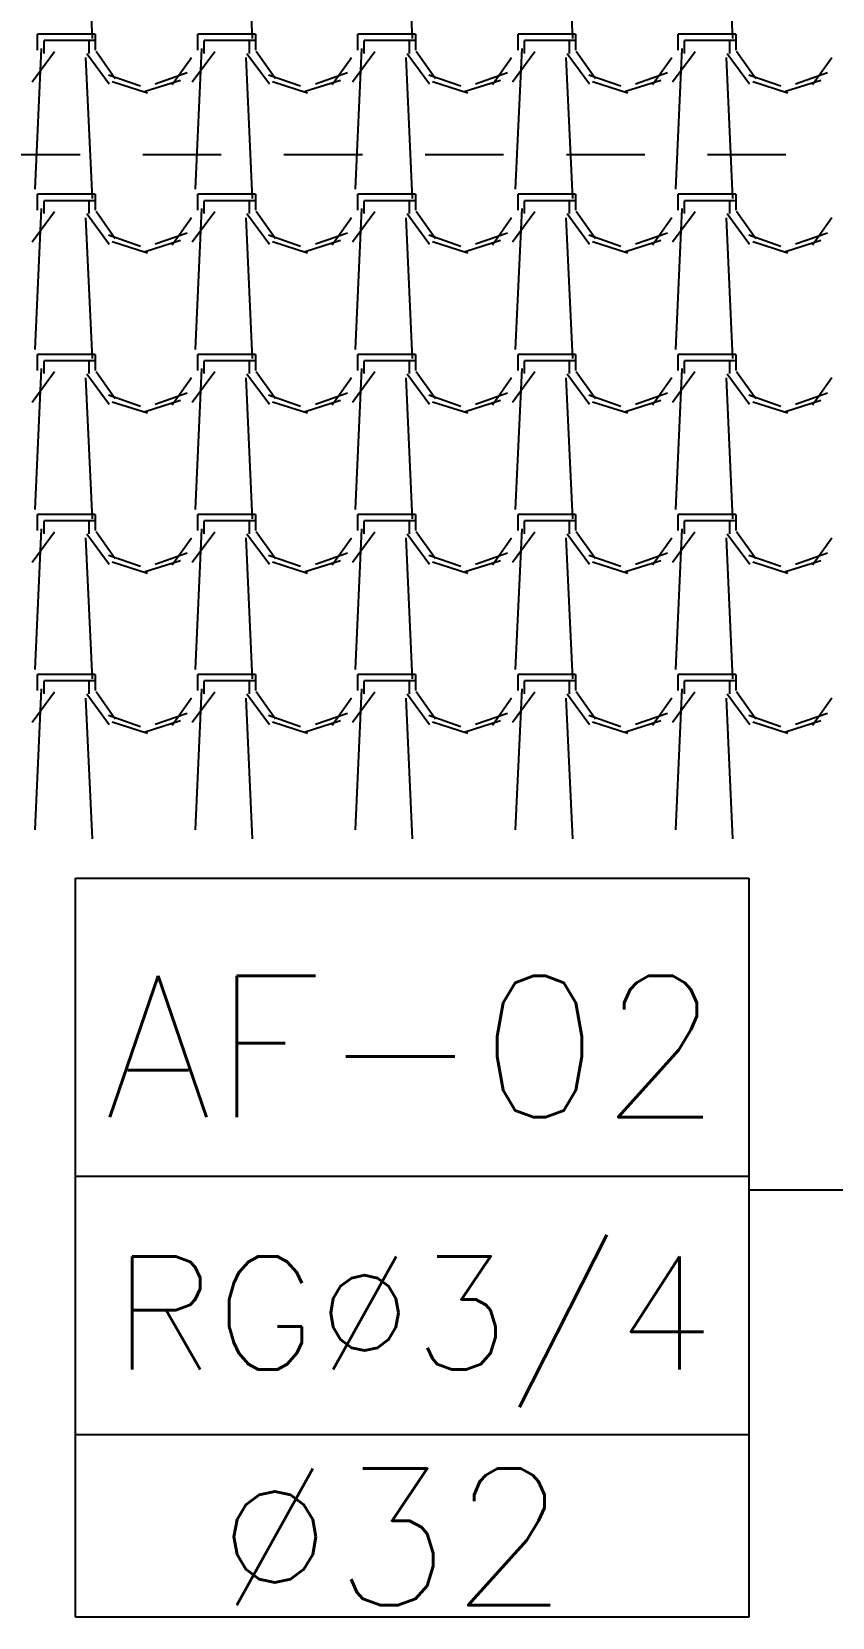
# Model space of a CAD drawing. Header units: millimetres. Extents: x 3923 to 4007, y 744 to 863.
# Drawn here: x 3934.168 to 3935.444, y 851.124 to 853.651 of the extents above; entities that cross this region are included whole.
import ezdxf
from ezdxf.enums import TextEntityAlignment as Align

# ---------------------------------------------------------------- set-up
doc = ezdxf.new("R2010")
doc.units = ezdxf.units.MM
doc.linetypes.add('HIDDEN2', pattern=[0.1875, 0.125, -0.0625])
for name, color, linetype in [('-HIDRO', 8, 'Continuous'), ('Prumadas_L', 1, 'Continuous'), ('Prumadas_Q', 3, 'Continuous'), ('Prumadas_T', 2, 'Continuous')]:
    doc.layers.add(name, color=color, linetype=linetype)
doc.styles.add('ROMANS', font='romans__.ttf', dxfattribs={"height": 0.1})

msp = doc.modelspace()

# ---------------------------------------------------------------- linework, layer by layer
at = {"layer": '-HIDRO', "linetype": 'Continuous'}
for p, q in [((3934.2539, 853.865), (3934.2641, 853.6404)), ((3934.509, 853.865), (3934.5193, 853.6404)), ((3934.7642, 853.865), (3934.7744, 853.6404)), ((3935.0193, 853.865), (3935.0296, 853.6404)), ((3935.2745, 853.865), (3935.2847, 853.6404)), ((3934.2592, 853.6472), (3934.1775, 853.6472)), ((3934.1775, 853.6217), (3934.1775, 853.6472)), ((3934.2694, 853.6472), (3934.2592, 853.6472)), ((3934.2694, 853.6472), (3934.2694, 853.6217)), ((3934.5143, 853.6472), (3934.4327, 853.6472)), ((3934.4327, 853.6217), (3934.4327, 853.6472)), ((3934.5245, 853.6472), (3934.5143, 853.6472)), ((3934.5245, 853.6472), (3934.5245, 853.6217)), ((3934.7695, 853.6472), (3934.6878, 853.6472)), ((3934.6878, 853.6217), (3934.6878, 853.6472)), ((3934.7797, 853.6472), (3934.7695, 853.6472)), ((3934.7797, 853.6472), (3934.7797, 853.6217)), ((3935.0246, 853.6472), (3934.943, 853.6472)), ((3934.943, 853.6217), (3934.943, 853.6472)), ((3935.0348, 853.6472), (3935.0246, 853.6472)), ((3935.0348, 853.6472), (3935.0348, 853.6217)), ((3935.2798, 853.6472), (3935.1981, 853.6472)), ((3935.1981, 853.6217), (3935.1981, 853.6472)), ((3935.29, 853.6472), (3935.2798, 853.6472)), ((3935.29, 853.6472), (3935.29, 853.6217)), ((3934.1687, 853.5713), (3934.2045, 853.6197)), ((3934.1833, 853.6245), (3934.1731, 853.4)), ((3934.2592, 853.637), (3934.1877, 853.637)), ((3934.1877, 853.6166), (3934.1877, 853.637)), ((3934.2592, 853.637), (3934.2592, 853.6166)), ((3934.2694, 853.637), (3934.2592, 853.637)), ((3934.2705, 853.6202), (3934.3011, 853.5768)), ((3934.4239, 853.5713), (3934.4596, 853.6197)), ((3934.4385, 853.6245), (3934.4283, 853.4)), ((3934.5143, 853.637), (3934.4429, 853.637)), ((3934.4429, 853.6166), (3934.4429, 853.637)), ((3934.5143, 853.637), (3934.5143, 853.6166)), ((3934.5245, 853.637), (3934.5143, 853.637)), ((3934.5256, 853.6202), (3934.5563, 853.5768)), ((3934.679, 853.5713), (3934.7148, 853.6197)), ((3934.6936, 853.6245), (3934.6834, 853.4)), ((3934.7695, 853.637), (3934.698, 853.637)), ((3934.698, 853.6166), (3934.698, 853.637)), ((3934.7695, 853.637), (3934.7695, 853.6166)), ((3934.7797, 853.637), (3934.7695, 853.637)), ((3934.7808, 853.6202), (3934.8114, 853.5768)), ((3934.9342, 853.5713), (3934.9699, 853.6197)), ((3934.9488, 853.6245), (3934.9386, 853.4)), ((3935.0246, 853.637), (3934.9532, 853.637)), ((3934.9532, 853.6166), (3934.9532, 853.637)), ((3935.0246, 853.637), (3935.0246, 853.6166)), ((3935.0348, 853.637), (3935.0246, 853.637)), ((3935.0359, 853.6202), (3935.0666, 853.5768)), ((3935.1893, 853.5713), (3935.2251, 853.6197)), ((3935.2039, 853.6245), (3935.1937, 853.4)), ((3935.2798, 853.637), (3935.2083, 853.637)), ((3935.2083, 853.6166), (3935.2083, 853.637)), ((3935.2798, 853.637), (3935.2798, 853.6166)), ((3935.29, 853.637), (3935.2798, 853.637)), ((3935.2911, 853.6202), (3935.3217, 853.5768)), ((3934.2539, 853.6098), (3934.2641, 853.3853)), ((3934.2558, 853.6163), (3934.2916, 853.5679)), ((3934.3918, 853.5668), (3934.4225, 853.6102)), ((3934.509, 853.6098), (3934.5193, 853.3853)), ((3934.511, 853.6163), (3934.5467, 853.5679)), ((3934.647, 853.5668), (3934.6776, 853.6102)), ((3934.7642, 853.6098), (3934.7744, 853.3853)), ((3934.7661, 853.6163), (3934.8018, 853.5679)), ((3934.9021, 853.5668), (3934.9328, 853.6102)), ((3935.0193, 853.6098), (3935.0296, 853.3853)), ((3935.0213, 853.6163), (3935.057, 853.5679)), ((3935.1573, 853.5668), (3935.1879, 853.6102)), ((3935.2745, 853.6098), (3935.2847, 853.3853)), ((3935.2764, 853.6163), (3935.3121, 853.5679)), ((3935.4125, 853.5668), (3935.4431, 853.6102)), ((3934.2903, 853.5825), (3934.3414, 853.5647)), ((3934.2963, 853.5718), (3934.3525, 853.5539)), ((3934.3487, 853.5562), (3934.4049, 853.574)), ((3934.3648, 853.5681), (3934.4158, 853.5859)), ((3934.5455, 853.5825), (3934.5965, 853.5647)), ((3934.5515, 853.5718), (3934.6076, 853.5539)), ((3934.6039, 853.5562), (3934.66, 853.574)), ((3934.62, 853.5681), (3934.671, 853.5859)), ((3934.8006, 853.5825), (3934.8517, 853.5647)), ((3934.8066, 853.5718), (3934.8628, 853.5539)), ((3934.859, 853.5562), (3934.9152, 853.574)), ((3934.8751, 853.5681), (3934.9261, 853.5859)), ((3935.0558, 853.5825), (3935.1068, 853.5647)), ((3935.0618, 853.5718), (3935.1179, 853.5539)), ((3935.1142, 853.5562), (3935.1703, 853.574)), ((3935.1303, 853.5681), (3935.1813, 853.5859)), ((3935.3109, 853.5825), (3935.362, 853.5647)), ((3935.3169, 853.5718), (3935.3731, 853.5539)), ((3935.3693, 853.5562), (3935.4255, 853.574)), ((3935.3854, 853.5681), (3935.4364, 853.5859)), ((3934.2592, 853.392), (3934.1775, 853.392)), ((3934.1775, 853.3665), (3934.1775, 853.392)), ((3934.2694, 853.392), (3934.2592, 853.392)), ((3934.2694, 853.392), (3934.2694, 853.3665)), ((3934.5143, 853.392), (3934.4327, 853.392)), ((3934.4327, 853.3665), (3934.4327, 853.392)), ((3934.5245, 853.392), (3934.5143, 853.392)), ((3934.5245, 853.392), (3934.5245, 853.3665)), ((3934.7695, 853.392), (3934.6878, 853.392)), ((3934.6878, 853.3665), (3934.6878, 853.392)), ((3934.7797, 853.392), (3934.7695, 853.392)), ((3934.7797, 853.392), (3934.7797, 853.3665)), ((3935.0246, 853.392), (3934.943, 853.392)), ((3934.943, 853.3665), (3934.943, 853.392)), ((3935.0348, 853.392), (3935.0246, 853.392)), ((3935.0348, 853.392), (3935.0348, 853.3665)), ((3935.2798, 853.392), (3935.1981, 853.392)), ((3935.1981, 853.3665), (3935.1981, 853.392)), ((3935.29, 853.392), (3935.2798, 853.392)), ((3935.29, 853.392), (3935.29, 853.3665)), ((3934.1687, 853.3161), (3934.2045, 853.3646)), ((3934.1833, 853.3694), (3934.1731, 853.1449)), ((3934.2592, 853.3818), (3934.1877, 853.3818)), ((3934.1877, 853.3614), (3934.1877, 853.3818)), ((3934.2592, 853.3818), (3934.2592, 853.3614)), ((3934.2694, 853.3818), (3934.2592, 853.3818)), ((3934.2705, 853.365), (3934.3011, 853.3217)), ((3934.4239, 853.3161), (3934.4596, 853.3646)), ((3934.4385, 853.3694), (3934.4283, 853.1449)), ((3934.5143, 853.3818), (3934.4429, 853.3818)), ((3934.4429, 853.3614), (3934.4429, 853.3818)), ((3934.5143, 853.3818), (3934.5143, 853.3614)), ((3934.5245, 853.3818), (3934.5143, 853.3818)), ((3934.5256, 853.365), (3934.5563, 853.3217)), ((3934.679, 853.3161), (3934.7148, 853.3646)), ((3934.6936, 853.3694), (3934.6834, 853.1448)), ((3934.7695, 853.3818), (3934.698, 853.3818)), ((3934.698, 853.3614), (3934.698, 853.3818)), ((3934.7695, 853.3818), (3934.7695, 853.3614)), ((3934.7797, 853.3818), (3934.7695, 853.3818)), ((3934.7808, 853.365), (3934.8114, 853.3217)), ((3934.9342, 853.3161), (3934.9699, 853.3646)), ((3934.9488, 853.3694), (3934.9386, 853.1448)), ((3935.0246, 853.3818), (3934.9532, 853.3818)), ((3934.9532, 853.3614), (3934.9532, 853.3818)), ((3935.0246, 853.3818), (3935.0246, 853.3614)), ((3935.0348, 853.3818), (3935.0246, 853.3818)), ((3935.0359, 853.365), (3935.0666, 853.3217)), ((3935.1893, 853.3161), (3935.2251, 853.3646)), ((3935.2039, 853.3694), (3935.1937, 853.1448)), ((3935.2798, 853.3818), (3935.2083, 853.3818)), ((3935.2083, 853.3614), (3935.2083, 853.3818)), ((3935.2798, 853.3818), (3935.2798, 853.3614)), ((3935.29, 853.3818), (3935.2798, 853.3818)), ((3935.2911, 853.365), (3935.3217, 853.3217)), ((3934.2539, 853.3547), (3934.2641, 853.1301)), ((3934.2558, 853.3612), (3934.2916, 853.3127)), ((3934.3918, 853.3117), (3934.4225, 853.355)), ((3934.509, 853.3547), (3934.5193, 853.1301)), ((3934.511, 853.3612), (3934.5467, 853.3127)), ((3934.647, 853.3117), (3934.6776, 853.355)), ((3934.7642, 853.3547), (3934.7744, 853.1301)), ((3934.7661, 853.3612), (3934.8019, 853.3127)), ((3934.9022, 853.3117), (3934.9328, 853.355)), ((3935.0193, 853.3547), (3935.0296, 853.1301)), ((3935.0213, 853.3612), (3935.057, 853.3127)), ((3935.1573, 853.3117), (3935.1879, 853.355)), ((3935.2745, 853.3547), (3935.2847, 853.1301)), ((3935.2764, 853.3612), (3935.3121, 853.3127)), ((3935.4125, 853.3117), (3935.4431, 853.355)), ((3934.2903, 853.3274), (3934.3414, 853.3095)), ((3934.2963, 853.3166), (3934.3525, 853.2988)), ((3934.3487, 853.301), (3934.4049, 853.3189)), ((3934.3648, 853.3129), (3934.4158, 853.3308)), ((3934.5455, 853.3274), (3934.5965, 853.3095)), ((3934.5515, 853.3166), (3934.6076, 853.2988)), ((3934.6039, 853.301), (3934.66, 853.3189)), ((3934.62, 853.3129), (3934.671, 853.3308)), ((3934.8006, 853.3274), (3934.8517, 853.3095)), ((3934.8066, 853.3166), (3934.8628, 853.2988)), ((3934.859, 853.301), (3934.9152, 853.3189)), ((3934.8751, 853.3129), (3934.9261, 853.3308)), ((3935.0558, 853.3274), (3935.1068, 853.3095)), ((3935.0618, 853.3166), (3935.1179, 853.2988)), ((3935.1142, 853.301), (3935.1703, 853.3189)), ((3935.1303, 853.3129), (3935.1813, 853.3308)), ((3935.3109, 853.3274), (3935.362, 853.3095)), ((3935.3169, 853.3166), (3935.3731, 853.2988)), ((3935.3693, 853.301), (3935.4255, 853.3189)), ((3935.3854, 853.3129), (3935.4364, 853.3308)), ((3934.2592, 853.1369), (3934.1775, 853.1369)), ((3934.1775, 853.1114), (3934.1775, 853.1369)), ((3934.2694, 853.1369), (3934.2592, 853.1369)), ((3934.2694, 853.1369), (3934.2694, 853.1114)), ((3934.5143, 853.1369), (3934.4327, 853.1369)), ((3934.4327, 853.1114), (3934.4327, 853.1369)), ((3934.5245, 853.1369), (3934.5143, 853.1369)), ((3934.5245, 853.1369), (3934.5245, 853.1114)), ((3934.7695, 853.1369), (3934.6878, 853.1369)), ((3934.6878, 853.1114), (3934.6878, 853.1369)), ((3934.7797, 853.1369), (3934.7695, 853.1369)), ((3934.7797, 853.1369), (3934.7797, 853.1114)), ((3935.0246, 853.1369), (3934.943, 853.1369)), ((3934.943, 853.1114), (3934.943, 853.1369)), ((3935.0348, 853.1369), (3935.0246, 853.1369)), ((3935.0348, 853.1369), (3935.0348, 853.1114)), ((3935.2798, 853.1369), (3935.1981, 853.1369)), ((3935.1981, 853.1114), (3935.1981, 853.1369)), ((3935.29, 853.1369), (3935.2798, 853.1369)), ((3935.29, 853.1369), (3935.29, 853.1114)), ((3934.1833, 853.1142), (3934.1731, 852.8897)), ((3934.2592, 853.1267), (3934.1877, 853.1267)), ((3934.1877, 853.1063), (3934.1877, 853.1267)), ((3934.2592, 853.1267), (3934.2592, 853.1063)), ((3934.2694, 853.1267), (3934.2592, 853.1267)), ((3934.4385, 853.1142), (3934.4283, 852.8897)), ((3934.5143, 853.1267), (3934.4429, 853.1267)), ((3934.4429, 853.1063), (3934.4429, 853.1267)), ((3934.5143, 853.1267), (3934.5143, 853.1063)), ((3934.5245, 853.1267), (3934.5143, 853.1267)), ((3934.6936, 853.1142), (3934.6834, 852.8897)), ((3934.7695, 853.1267), (3934.698, 853.1267)), ((3934.698, 853.1063), (3934.698, 853.1267)), ((3934.7695, 853.1267), (3934.7695, 853.1063)), ((3934.7797, 853.1267), (3934.7695, 853.1267)), ((3934.9488, 853.1142), (3934.9386, 852.8897)), ((3935.0246, 853.1267), (3934.9532, 853.1267)), ((3934.9532, 853.1063), (3934.9532, 853.1267)), ((3935.0246, 853.1267), (3935.0246, 853.1063)), ((3935.0348, 853.1267), (3935.0246, 853.1267)), ((3935.2039, 853.1142), (3935.1937, 852.8897)), ((3935.2798, 853.1267), (3935.2083, 853.1267)), ((3935.2083, 853.1063), (3935.2083, 853.1267)), ((3935.2798, 853.1267), (3935.2798, 853.1063)), ((3935.29, 853.1267), (3935.2798, 853.1267)), ((3934.1687, 853.061), (3934.2045, 853.1094)), ((3934.2539, 853.0995), (3934.2641, 852.875)), ((3934.2558, 853.106), (3934.2916, 853.0576)), ((3934.2705, 853.1099), (3934.3011, 853.0665)), ((3934.3918, 853.0565), (3934.4225, 853.0999)), ((3934.4239, 853.061), (3934.4596, 853.1094)), ((3934.509, 853.0995), (3934.5193, 852.875)), ((3934.511, 853.106), (3934.5467, 853.0576)), ((3934.5256, 853.1099), (3934.5563, 853.0665)), ((3934.647, 853.0565), (3934.6776, 853.0999)), ((3934.679, 853.061), (3934.7148, 853.1094)), ((3934.7642, 853.0995), (3934.7744, 852.875)), ((3934.7661, 853.106), (3934.8019, 853.0576)), ((3934.7808, 853.1099), (3934.8114, 853.0665)), ((3934.9022, 853.0565), (3934.9328, 853.0999)), ((3934.9342, 853.061), (3934.9699, 853.1094)), ((3935.0193, 853.0995), (3935.0296, 852.875)), ((3935.0213, 853.106), (3935.057, 853.0576)), ((3935.0359, 853.1099), (3935.0666, 853.0665)), ((3935.1573, 853.0565), (3935.1879, 853.0999)), ((3935.1893, 853.061), (3935.225, 853.1094)), ((3935.2745, 853.0995), (3935.2847, 852.875)), ((3935.2764, 853.106), (3935.3121, 853.0576)), ((3935.2911, 853.1099), (3935.3217, 853.0665)), ((3935.4125, 853.0565), (3935.4431, 853.0999)), ((3934.2903, 853.0722), (3934.3414, 853.0544)), ((3934.2963, 853.0615), (3934.3525, 853.0436)), ((3934.3487, 853.0459), (3934.4049, 853.0637)), ((3934.3648, 853.0578), (3934.4158, 853.0756)), ((3934.5455, 853.0722), (3934.5965, 853.0544)), ((3934.5515, 853.0615), (3934.6076, 853.0436)), ((3934.6039, 853.0459), (3934.66, 853.0637)), ((3934.62, 853.0578), (3934.671, 853.0756)), ((3934.8006, 853.0722), (3934.8517, 853.0544)), ((3934.8066, 853.0615), (3934.8628, 853.0436)), ((3934.859, 853.0459), (3934.9152, 853.0637)), ((3934.8751, 853.0578), (3934.9261, 853.0756)), ((3935.0558, 853.0722), (3935.1068, 853.0544)), ((3935.0618, 853.0615), (3935.1179, 853.0436)), ((3935.1142, 853.0459), (3935.1703, 853.0637)), ((3935.1303, 853.0578), (3935.1813, 853.0756)), ((3935.3109, 853.0722), (3935.362, 853.0544)), ((3935.3169, 853.0615), (3935.3731, 853.0436)), ((3935.3693, 853.0459), (3935.4255, 853.0637)), ((3935.3854, 853.0578), (3935.4364, 853.0756)), ((3934.1833, 852.8591), (3934.1731, 852.6346)), ((3934.2592, 852.8817), (3934.1775, 852.8817)), ((3934.1775, 852.8562), (3934.1775, 852.8817)), ((3934.2592, 852.8715), (3934.1877, 852.8715)), ((3934.1877, 852.8511), (3934.1877, 852.8715)), ((3934.2694, 852.8817), (3934.2592, 852.8817)), ((3934.2592, 852.8715), (3934.2592, 852.8511)), ((3934.2694, 852.8715), (3934.2592, 852.8715)), ((3934.2694, 852.8817), (3934.2694, 852.8562)), ((3934.4385, 852.8591), (3934.4283, 852.6346)), ((3934.5143, 852.8817), (3934.4327, 852.8817)), ((3934.4327, 852.8562), (3934.4327, 852.8817)), ((3934.5143, 852.8715), (3934.4429, 852.8715)), ((3934.4429, 852.8511), (3934.4429, 852.8715)), ((3934.5245, 852.8817), (3934.5143, 852.8817)), ((3934.5143, 852.8715), (3934.5143, 852.8511)), ((3934.5245, 852.8715), (3934.5143, 852.8715)), ((3934.5245, 852.8817), (3934.5245, 852.8562)), ((3934.6936, 852.8591), (3934.6834, 852.6345)), ((3934.7695, 852.8817), (3934.6878, 852.8817)), ((3934.6878, 852.8562), (3934.6878, 852.8817)), ((3934.7695, 852.8715), (3934.698, 852.8715)), ((3934.698, 852.8511), (3934.698, 852.8715)), ((3934.7797, 852.8817), (3934.7695, 852.8817)), ((3934.7695, 852.8715), (3934.7695, 852.8511)), ((3934.7797, 852.8715), (3934.7695, 852.8715)), ((3934.7797, 852.8817), (3934.7797, 852.8562)), ((3934.9488, 852.8591), (3934.9386, 852.6345)), ((3935.0246, 852.8817), (3934.943, 852.8817)), ((3934.943, 852.8562), (3934.943, 852.8817)), ((3935.0246, 852.8715), (3934.9532, 852.8715)), ((3934.9532, 852.8511), (3934.9532, 852.8715)), ((3935.0348, 852.8817), (3935.0246, 852.8817)), ((3935.0246, 852.8715), (3935.0246, 852.8511)), ((3935.0348, 852.8715), (3935.0246, 852.8715)), ((3935.0348, 852.8817), (3935.0348, 852.8562)), ((3935.2039, 852.8591), (3935.1937, 852.6345)), ((3935.2798, 852.8817), (3935.1981, 852.8817)), ((3935.1981, 852.8562), (3935.1981, 852.8817)), ((3935.2798, 852.8715), (3935.2083, 852.8715)), ((3935.2083, 852.8511), (3935.2083, 852.8715)), ((3935.29, 852.8817), (3935.2798, 852.8817)), ((3935.2798, 852.8715), (3935.2798, 852.8511)), ((3935.29, 852.8715), (3935.2798, 852.8715)), ((3935.29, 852.8817), (3935.29, 852.8562)), ((3934.1687, 852.8058), (3934.2045, 852.8543)), ((3934.2539, 852.8444), (3934.2641, 852.6198)), ((3934.2558, 852.8509), (3934.2916, 852.8024)), ((3934.2705, 852.8547), (3934.3011, 852.8114)), ((3934.3918, 852.8014), (3934.4225, 852.8447)), ((3934.4239, 852.8058), (3934.4596, 852.8543)), ((3934.509, 852.8444), (3934.5193, 852.6198)), ((3934.511, 852.8509), (3934.5467, 852.8024)), ((3934.5256, 852.8547), (3934.5563, 852.8114)), ((3934.647, 852.8014), (3934.6776, 852.8447)), ((3934.679, 852.8058), (3934.7148, 852.8543)), ((3934.7642, 852.8444), (3934.7744, 852.6198)), ((3934.7661, 852.8509), (3934.8019, 852.8024)), ((3934.7808, 852.8547), (3934.8114, 852.8114)), ((3934.9022, 852.8014), (3934.9328, 852.8447)), ((3934.9342, 852.8058), (3934.9699, 852.8543)), ((3935.0193, 852.8444), (3935.0296, 852.6198)), ((3935.0213, 852.8509), (3935.057, 852.8024)), ((3935.0359, 852.8547), (3935.0666, 852.8114)), ((3935.1573, 852.8014), (3935.1879, 852.8447)), ((3935.1893, 852.8058), (3935.225, 852.8543)), ((3935.2745, 852.8444), (3935.2847, 852.6198)), ((3935.2764, 852.8509), (3935.3122, 852.8024)), ((3935.2911, 852.8547), (3935.3217, 852.8114)), ((3935.4125, 852.8014), (3935.4431, 852.8448)), ((3934.2903, 852.8171), (3934.3414, 852.7992)), ((3934.3487, 852.7907), (3934.4049, 852.8086)), ((3934.3648, 852.8026), (3934.4158, 852.8205)), ((3934.5455, 852.8171), (3934.5965, 852.7992)), ((3934.6039, 852.7907), (3934.66, 852.8086)), ((3934.62, 852.8026), (3934.671, 852.8205)), ((3934.8006, 852.8171), (3934.8517, 852.7992)), ((3934.859, 852.7907), (3934.9152, 852.8086)), ((3934.8751, 852.8026), (3934.9261, 852.8205)), ((3935.0558, 852.8171), (3935.1068, 852.7992)), ((3935.1142, 852.7907), (3935.1703, 852.8086)), ((3935.1303, 852.8026), (3935.1813, 852.8205)), ((3935.3109, 852.8171), (3935.362, 852.7992)), ((3935.3693, 852.7907), (3935.4255, 852.8086)), ((3935.3854, 852.8026), (3935.4364, 852.8205)), ((3934.2963, 852.8063), (3934.3525, 852.7885)), ((3934.5515, 852.8063), (3934.6076, 852.7885)), ((3934.8066, 852.8063), (3934.8628, 852.7885)), ((3935.0618, 852.8063), (3935.1179, 852.7885)), ((3935.3169, 852.8063), (3935.3731, 852.7885)), ((3934.2592, 852.6266), (3934.1775, 852.6266)), ((3934.1775, 852.6011), (3934.1775, 852.6266)), ((3934.2592, 852.6164), (3934.1877, 852.6164)), ((3934.1877, 852.596), (3934.1877, 852.6164)), ((3934.2694, 852.6266), (3934.2592, 852.6266)), ((3934.2592, 852.6164), (3934.2592, 852.596)), ((3934.2694, 852.6164), (3934.2592, 852.6164)), ((3934.2694, 852.6266), (3934.2694, 852.6011)), ((3934.5143, 852.6266), (3934.4327, 852.6266)), ((3934.4327, 852.6011), (3934.4327, 852.6266)), ((3934.5143, 852.6164), (3934.4429, 852.6164)), ((3934.4429, 852.596), (3934.4429, 852.6164)), ((3934.5245, 852.6266), (3934.5143, 852.6266)), ((3934.5143, 852.6164), (3934.5143, 852.596)), ((3934.5245, 852.6164), (3934.5143, 852.6164)), ((3934.5245, 852.6266), (3934.5245, 852.6011)), ((3934.7695, 852.6266), (3934.6878, 852.6266)), ((3934.6878, 852.6011), (3934.6878, 852.6266)), ((3934.7695, 852.6164), (3934.698, 852.6164)), ((3934.698, 852.596), (3934.698, 852.6164)), ((3934.7797, 852.6266), (3934.7695, 852.6266)), ((3934.7695, 852.6164), (3934.7695, 852.596)), ((3934.7797, 852.6164), (3934.7695, 852.6164)), ((3934.7797, 852.6266), (3934.7797, 852.6011)), ((3935.0246, 852.6266), (3934.943, 852.6266)), ((3934.943, 852.6011), (3934.943, 852.6266)), ((3935.0246, 852.6164), (3934.9532, 852.6164)), ((3934.9532, 852.596), (3934.9532, 852.6164)), ((3935.0348, 852.6266), (3935.0246, 852.6266)), ((3935.0246, 852.6164), (3935.0246, 852.596)), ((3935.0348, 852.6164), (3935.0246, 852.6164)), ((3935.0348, 852.6266), (3935.0348, 852.6011)), ((3935.2798, 852.6266), (3935.1981, 852.6266)), ((3935.1981, 852.6011), (3935.1981, 852.6266)), ((3935.2798, 852.6164), (3935.2083, 852.6164)), ((3935.2083, 852.596), (3935.2083, 852.6164)), ((3935.29, 852.6266), (3935.2798, 852.6266)), ((3935.2798, 852.6164), (3935.2798, 852.596)), ((3935.29, 852.6164), (3935.2798, 852.6164)), ((3935.29, 852.6266), (3935.29, 852.6011)), ((3934.1687, 852.5507), (3934.2045, 852.5991)), ((3934.1833, 852.6039), (3934.1731, 852.3794)), ((3934.2539, 852.5892), (3934.2641, 852.3647)), ((3934.2558, 852.5957), (3934.2916, 852.5473)), ((3934.2705, 852.5996), (3934.3011, 852.5562)), ((3934.3919, 852.5462), (3934.4225, 852.5896)), ((3934.4239, 852.5507), (3934.4596, 852.5991)), ((3934.4385, 852.6039), (3934.4283, 852.3794)), ((3934.509, 852.5892), (3934.5193, 852.3647)), ((3934.511, 852.5957), (3934.5467, 852.5473)), ((3934.5256, 852.5996), (3934.5563, 852.5562)), ((3934.647, 852.5462), (3934.6776, 852.5896)), ((3934.679, 852.5507), (3934.7147, 852.5991)), ((3934.6936, 852.6039), (3934.6834, 852.3794)), ((3934.7642, 852.5892), (3934.7744, 852.3647)), ((3934.7661, 852.5957), (3934.8019, 852.5473)), ((3934.7808, 852.5996), (3934.8114, 852.5562)), ((3934.9022, 852.5462), (3934.9328, 852.5896)), ((3934.9342, 852.5507), (3934.9699, 852.5991)), ((3934.9488, 852.6039), (3934.9386, 852.3794)), ((3935.0193, 852.5892), (3935.0296, 852.3647)), ((3935.0213, 852.5957), (3935.057, 852.5473)), ((3935.0359, 852.5996), (3935.0666, 852.5562)), ((3935.1573, 852.5462), (3935.1879, 852.5896)), ((3935.1893, 852.5507), (3935.225, 852.5991)), ((3935.2039, 852.6039), (3935.1937, 852.3794)), ((3935.2745, 852.5892), (3935.2847, 852.3647)), ((3935.2764, 852.5957), (3935.3122, 852.5473)), ((3935.2911, 852.5996), (3935.3217, 852.5562)), ((3935.4125, 852.5462), (3935.4431, 852.5896)), ((3934.2903, 852.5619), (3934.3414, 852.5441)), ((3934.3648, 852.5475), (3934.4158, 852.5653)), ((3934.5455, 852.5619), (3934.5965, 852.5441)), ((3934.62, 852.5475), (3934.671, 852.5653)), ((3934.8006, 852.5619), (3934.8517, 852.5441)), ((3934.8751, 852.5475), (3934.9261, 852.5653)), ((3935.0558, 852.5619), (3935.1068, 852.5441)), ((3935.1303, 852.5475), (3935.1813, 852.5653)), ((3935.3109, 852.5619), (3935.362, 852.5441)), ((3935.3854, 852.5475), (3935.4364, 852.5653)), ((3934.2963, 852.5512), (3934.3525, 852.5333)), ((3934.3487, 852.5356), (3934.4049, 852.5534)), ((3934.5515, 852.5512), (3934.6076, 852.5333)), ((3934.6039, 852.5356), (3934.66, 852.5534)), ((3934.8066, 852.5512), (3934.8628, 852.5333)), ((3934.859, 852.5356), (3934.9152, 852.5534)), ((3935.0618, 852.5512), (3935.1179, 852.5333)), ((3935.1142, 852.5356), (3935.1703, 852.5534)), ((3935.3169, 852.5512), (3935.3731, 852.5333)), ((3935.3693, 852.5356), (3935.4255, 852.5534))]:
    msp.add_line(p, q, dxfattribs=at)
at = {"layer": '-HIDRO', "linetype": 'HIDDEN2'}
msp.add_line((3935.82, 853.4552), (3932.2479, 853.4552), dxfattribs=at)
at = {"layer": 'Prumadas_L'}
for p, q in [((3934.2376, 851.8272), (3935.3107, 851.8272)), ((3935.9264, 851.805), (3935.3107, 851.805)), ((3934.2376, 851.4156), (3935.3107, 851.4156))]:
    msp.add_line(p, q, dxfattribs=at)
at = {"layer": 'Prumadas_Q'}
for p, q in [((3934.2376, 852.3021), (3935.3107, 852.3021)), ((3934.2376, 851.1242), (3934.2376, 852.3021)), ((3935.3107, 852.3021), (3935.3107, 851.1242)), ((3935.3107, 851.1242), (3934.2376, 851.1242))]:
    msp.add_line(p, q, dxfattribs=at)

# ---------------------------------------------------------------- texts
at = {"layer": 'Prumadas_T', "style": 'ROMANS'}
for s, height, p in [('AF-02', 0.22504, (3934.7747, 851.9213)), ('RG%%C3/4', 0.18003, (3934.7757, 851.5193)), ('%%C32', 0.21784, (3934.7423, 851.1433))]:
    msp.add_text(s, height=height, rotation=0, dxfattribs=at).set_placement(p, align=Align.CENTER)

doc.saveas('drawing.dxf')
